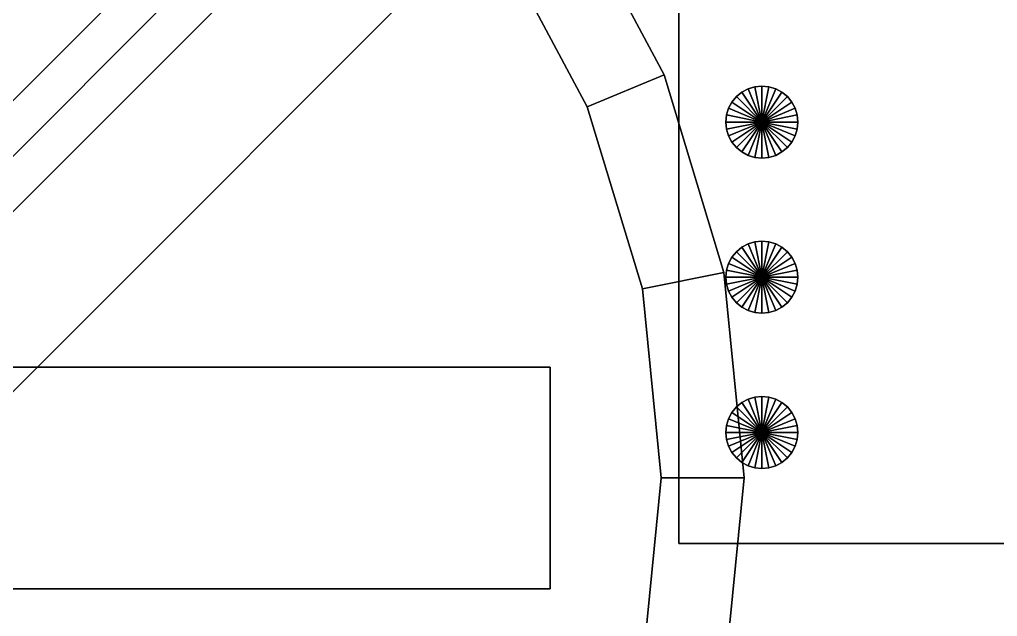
# Model space of a CAD drawing. Extents: x -65 to 400, y -475 to 105.
# Drawn here: x -25.89 to -8.25, y -34.32 to -23.55 of the extents above; entities that cross this region are included whole.
import ezdxf

# ---------------------------------------------------------------- set-up
doc = ezdxf.new("R2010")
doc.units = 0
for name, color, linetype in [('DRONE_ELECTRONICS', 3, 'CONTINUOUS'), ('DRONE_FRAME', 8, 'CONTINUOUS'), ('DRONE_MOTORS', 1, 'CONTINUOUS'), ('GROUND', 8, 'CONTINUOUS'), ('POWER', 1, 'CONTINUOUS')]:
    doc.layers.add(name, color=color, linetype=linetype)

msp = doc.modelspace()

# ---------------------------------------------------------------- linework, layer by layer
at = {"layer": 'DRONE_ELECTRONICS'}
for points in [[(-14, -33, 9), (14, -33, 9), (14, -15, 9), (-14, -15, 9)], [(-14, -33, 10.6), (14, -33, 10.6), (14, -15, 10.6), (-14, -15, 10.6)], [(-14, -15, 9), (-14, -33, 9), (-14, -33, 10.6), (-14, -15, 10.6)], [(-14, -33, 9), (14, -33, 9), (14, -33, 10.6), (-14, -33, 10.6)]]:
    msp.add_3dface(points, dxfattribs=at)
at = {"layer": 'DRONE_FRAME'}
for points in [[(2.121, -2.121), (-29.699, -33.941), (-33.941, -29.699), (-2.121, 2.121)], [(2.121, -2.121, 2.3), (-29.699, -33.941, 2.3), (-33.941, -29.699, 2.3), (-2.121, 2.121, 2.3)], [(-33.941, -29.699), (-2.121, 2.121), (-2.121, 2.121, 2.3), (-33.941, -29.699, 2.3)], [(2.121, -2.121), (-29.699, -33.941), (-29.699, -33.941, 2.3), (2.121, -2.121, 2.3)], [(-14.266, -24.549), (-16.022, -21.264), (-17.269, -22.098), (-15.652, -25.123)], [(-14.266, -24.549, 23), (-16.022, -21.264, 23), (-17.269, -22.098, 23), (-15.652, -25.123, 23)], [(-14.266, -24.549), (-16.022, -21.264), (-16.022, -21.264, 23), (-14.266, -24.549, 23)], [(-15.652, -25.123), (-17.269, -22.098), (-17.269, -22.098, 23), (-15.652, -25.123, 23)], [(-13.185, -28.113), (-14.266, -24.549), (-15.652, -25.123), (-14.656, -28.406)], [(-13.185, -28.113, 23), (-14.266, -24.549, 23), (-15.652, -25.123, 23), (-14.656, -28.406, 23)], [(-13.185, -28.113), (-14.266, -24.549), (-14.266, -24.549, 23), (-13.185, -28.113, 23)], [(-14.656, -28.406), (-15.652, -25.123), (-15.652, -25.123, 23), (-14.656, -28.406, 23)], [(-12.82, -31.82), (-13.185, -28.113), (-14.656, -28.406), (-14.32, -31.82)], [(-12.82, -31.82, 23), (-13.185, -28.113, 23), (-14.656, -28.406, 23), (-14.32, -31.82, 23)], [(-12.82, -31.82), (-13.185, -28.113), (-13.185, -28.113, 23), (-12.82, -31.82, 23)], [(-14.32, -31.82), (-14.656, -28.406), (-14.656, -28.406, 23), (-14.32, -31.82, 23)], [(-13.185, -35.527), (-12.82, -31.82), (-14.32, -31.82), (-14.656, -35.234)], [(-13.185, -35.527, 23), (-12.82, -31.82, 23), (-14.32, -31.82, 23), (-14.656, -35.234, 23)], [(-14.656, -35.234), (-14.32, -31.82), (-14.32, -31.82, 23), (-14.656, -35.234, 23)], [(-13.185, -35.527), (-12.82, -31.82), (-12.82, -31.82, 23), (-13.185, -35.527, 23)]]:
    msp.add_3dface(points, dxfattribs=at)
at = {"layer": 'DRONE_MOTORS'}
for points in [[(-47.32, -33.82, 20), (-16.32, -33.82, 20), (-16.32, -29.82, 20), (-47.32, -29.82, 20)], [(-47.32, -33.82, 20.8), (-16.32, -33.82, 20.8), (-16.32, -29.82, 20.8), (-47.32, -29.82, 20.8)], [(-16.32, -29.82, 20), (-47.32, -29.82, 20), (-47.32, -29.82, 20.8), (-16.32, -29.82, 20.8)], [(-16.32, -33.82, 20), (-16.32, -29.82, 20), (-16.32, -29.82, 20.8), (-16.32, -33.82, 20.8)], [(-47.32, -33.82, 20), (-16.32, -33.82, 20), (-16.32, -33.82, 20.8), (-47.32, -33.82, 20.8)]]:
    msp.add_3dface(points, dxfattribs=at)
at = {"layer": 'GROUND'}
msp.add_line((-30.82, -31.82, 3), (-8.546, -9.546, 4), dxfattribs=at)
at = {"layer": 'POWER'}
for p, q in [((-32.82, -31.82, 3), (-10.546, -9.546, 4)), ((-31.82, -31.82, 3), (-9.546, -9.546, 4))]:
    msp.add_line(p, q, dxfattribs=at)
for points in [[(-12.861, -24.86, 10.6), (-12.96, -24.94, 10.6), (-12.96, -24.94, 11.6), (-12.861, -24.86, 11.6)], [(-12.861, -24.86, 10.6), (-12.96, -24.94, 10.6), (-12.5, -25.4, 10.6)], [(-12.861, -24.86, 11.6), (-12.96, -24.94, 11.6), (-12.5, -25.4, 11.6)], [(-12.749, -24.799, 10.6), (-12.861, -24.86, 10.6), (-12.861, -24.86, 11.6), (-12.749, -24.799, 11.6)], [(-12.749, -24.799, 10.6), (-12.861, -24.86, 10.6), (-12.5, -25.4, 10.6)], [(-12.749, -24.799, 11.6), (-12.861, -24.86, 11.6), (-12.5, -25.4, 11.6)], [(-12.627, -24.762, 10.6), (-12.749, -24.799, 10.6), (-12.749, -24.799, 11.6), (-12.627, -24.762, 11.6)], [(-12.627, -24.762, 10.6), (-12.749, -24.799, 10.6), (-12.5, -25.4, 10.6)], [(-12.627, -24.762, 11.6), (-12.749, -24.799, 11.6), (-12.5, -25.4, 11.6)], [(-12.5, -24.75, 10.6), (-12.627, -24.762, 10.6), (-12.627, -24.762, 11.6), (-12.5, -24.75, 11.6)], [(-12.5, -24.75, 10.6), (-12.627, -24.762, 10.6), (-12.5, -25.4, 10.6)], [(-12.5, -24.75, 11.6), (-12.627, -24.762, 11.6), (-12.5, -25.4, 11.6)], [(-12.373, -24.762, 10.6), (-12.5, -24.75, 10.6), (-12.5, -24.75, 11.6), (-12.373, -24.762, 11.6)], [(-12.373, -24.762, 10.6), (-12.5, -24.75, 10.6), (-12.5, -25.4, 10.6)], [(-12.373, -24.762, 11.6), (-12.5, -24.75, 11.6), (-12.5, -25.4, 11.6)], [(-12.251, -24.799, 10.6), (-12.373, -24.762, 10.6), (-12.5, -25.4, 10.6)], [(-12.251, -24.799, 11.6), (-12.373, -24.762, 11.6), (-12.5, -25.4, 11.6)], [(-12.139, -24.86, 10.6), (-12.251, -24.799, 10.6), (-12.5, -25.4, 10.6)], [(-12.139, -24.86, 11.6), (-12.251, -24.799, 11.6), (-12.5, -25.4, 11.6)], [(-12.04, -24.94, 10.6), (-12.139, -24.86, 10.6), (-12.5, -25.4, 10.6)], [(-12.04, -24.94, 11.6), (-12.139, -24.86, 11.6), (-12.5, -25.4, 11.6)], [(-12.251, -24.799, 10.6), (-12.373, -24.762, 10.6), (-12.373, -24.762, 11.6), (-12.251, -24.799, 11.6)], [(-12.139, -24.86, 10.6), (-12.251, -24.799, 10.6), (-12.251, -24.799, 11.6), (-12.139, -24.86, 11.6)], [(-12.04, -24.94, 10.6), (-12.139, -24.86, 10.6), (-12.139, -24.86, 11.6), (-12.04, -24.94, 11.6)], [(-13.04, -25.039, 10.6), (-13.101, -25.151, 10.6), (-13.101, -25.151, 11.6), (-13.04, -25.039, 11.6)], [(-13.04, -25.039, 10.6), (-13.101, -25.151, 10.6), (-12.5, -25.4, 10.6)], [(-13.04, -25.039, 11.6), (-13.101, -25.151, 11.6), (-12.5, -25.4, 11.6)], [(-12.96, -24.94, 10.6), (-13.04, -25.039, 10.6), (-13.04, -25.039, 11.6), (-12.96, -24.94, 11.6)], [(-12.96, -24.94, 10.6), (-13.04, -25.039, 10.6), (-12.5, -25.4, 10.6)], [(-12.96, -24.94, 11.6), (-13.04, -25.039, 11.6), (-12.5, -25.4, 11.6)], [(-11.96, -25.039, 10.6), (-12.04, -24.94, 10.6), (-12.5, -25.4, 10.6)], [(-11.96, -25.039, 11.6), (-12.04, -24.94, 11.6), (-12.5, -25.4, 11.6)], [(-11.899, -25.151, 10.6), (-11.96, -25.039, 10.6), (-12.5, -25.4, 10.6)], [(-11.899, -25.151, 11.6), (-11.96, -25.039, 11.6), (-12.5, -25.4, 11.6)], [(-11.96, -25.039, 10.6), (-12.04, -24.94, 10.6), (-12.04, -24.94, 11.6), (-11.96, -25.039, 11.6)], [(-11.899, -25.151, 10.6), (-11.96, -25.039, 10.6), (-11.96, -25.039, 11.6), (-11.899, -25.151, 11.6)], [(-13.101, -25.151, 10.6), (-13.138, -25.273, 10.6), (-13.138, -25.273, 11.6), (-13.101, -25.151, 11.6)], [(-13.101, -25.151, 10.6), (-13.138, -25.273, 10.6), (-12.5, -25.4, 10.6)], [(-13.101, -25.151, 11.6), (-13.138, -25.273, 11.6), (-12.5, -25.4, 11.6)], [(-11.862, -25.273, 10.6), (-11.899, -25.151, 10.6), (-12.5, -25.4, 10.6)], [(-11.862, -25.273, 11.6), (-11.899, -25.151, 11.6), (-12.5, -25.4, 11.6)], [(-11.862, -25.273, 10.6), (-11.899, -25.151, 10.6), (-11.899, -25.151, 11.6), (-11.862, -25.273, 11.6)], [(-13.138, -25.273, 10.6), (-13.15, -25.4, 10.6), (-13.15, -25.4, 11.6), (-13.138, -25.273, 11.6)], [(-13.138, -25.273, 10.6), (-13.15, -25.4, 10.6), (-12.5, -25.4, 10.6)], [(-13.138, -25.273, 11.6), (-13.15, -25.4, 11.6), (-12.5, -25.4, 11.6)], [(-13.15, -25.4, 10.6), (-13.138, -25.527, 10.6), (-13.138, -25.527, 11.6), (-13.15, -25.4, 11.6)], [(-13.15, -25.4, 10.6), (-13.138, -25.527, 10.6), (-12.5, -25.4, 10.6)], [(-13.15, -25.4, 11.6), (-13.138, -25.527, 11.6), (-12.5, -25.4, 11.6)], [(-13.138, -25.527, 10.6), (-13.101, -25.649, 10.6), (-12.5, -25.4, 10.6)], [(-13.138, -25.527, 11.6), (-13.101, -25.649, 11.6), (-12.5, -25.4, 11.6)], [(-13.101, -25.649, 10.6), (-13.04, -25.761, 10.6), (-12.5, -25.4, 10.6)], [(-13.101, -25.649, 11.6), (-13.04, -25.761, 11.6), (-12.5, -25.4, 11.6)], [(-13.04, -25.761, 10.6), (-12.96, -25.86, 10.6), (-12.5, -25.4, 10.6)], [(-13.04, -25.761, 11.6), (-12.96, -25.86, 11.6), (-12.5, -25.4, 11.6)], [(-12.96, -25.86, 10.6), (-12.861, -25.94, 10.6), (-12.5, -25.4, 10.6)], [(-12.96, -25.86, 11.6), (-12.861, -25.94, 11.6), (-12.5, -25.4, 11.6)], [(-12.861, -25.94, 10.6), (-12.749, -26.001, 10.6), (-12.5, -25.4, 10.6)], [(-12.861, -25.94, 11.6), (-12.749, -26.001, 11.6), (-12.5, -25.4, 11.6)], [(-12.749, -26.001, 10.6), (-12.627, -26.038, 10.6), (-12.5, -25.4, 10.6)], [(-12.749, -26.001, 11.6), (-12.627, -26.038, 11.6), (-12.5, -25.4, 11.6)], [(-12.627, -26.038, 10.6), (-12.5, -26.05, 10.6), (-12.5, -25.4, 10.6)], [(-12.627, -26.038, 11.6), (-12.5, -26.05, 11.6), (-12.5, -25.4, 11.6)], [(-11.85, -25.4, 10.6), (-11.862, -25.273, 10.6), (-12.5, -25.4, 10.6)], [(-11.85, -25.4, 11.6), (-11.862, -25.273, 11.6), (-12.5, -25.4, 11.6)], [(-12.5, -26.05, 10.6), (-12.373, -26.038, 10.6), (-12.5, -25.4, 10.6)], [(-12.5, -26.05, 11.6), (-12.373, -26.038, 11.6), (-12.5, -25.4, 11.6)], [(-12.373, -26.038, 10.6), (-12.251, -26.001, 10.6), (-12.5, -25.4, 10.6)], [(-12.373, -26.038, 11.6), (-12.251, -26.001, 11.6), (-12.5, -25.4, 11.6)], [(-12.251, -26.001, 10.6), (-12.139, -25.94, 10.6), (-12.5, -25.4, 10.6)], [(-12.251, -26.001, 11.6), (-12.139, -25.94, 11.6), (-12.5, -25.4, 11.6)], [(-12.139, -25.94, 10.6), (-12.04, -25.86, 10.6), (-12.5, -25.4, 10.6)], [(-12.139, -25.94, 11.6), (-12.04, -25.86, 11.6), (-12.5, -25.4, 11.6)], [(-12.04, -25.86, 10.6), (-11.96, -25.761, 10.6), (-12.5, -25.4, 10.6)], [(-12.04, -25.86, 11.6), (-11.96, -25.761, 11.6), (-12.5, -25.4, 11.6)], [(-11.96, -25.761, 10.6), (-11.899, -25.649, 10.6), (-12.5, -25.4, 10.6)], [(-11.96, -25.761, 11.6), (-11.899, -25.649, 11.6), (-12.5, -25.4, 11.6)], [(-11.899, -25.649, 10.6), (-11.862, -25.527, 10.6), (-12.5, -25.4, 10.6)], [(-11.899, -25.649, 11.6), (-11.862, -25.527, 11.6), (-12.5, -25.4, 11.6)], [(-11.862, -25.527, 10.6), (-11.85, -25.4, 10.6), (-12.5, -25.4, 10.6)], [(-11.862, -25.527, 11.6), (-11.85, -25.4, 11.6), (-12.5, -25.4, 11.6)], [(-11.85, -25.4, 10.6), (-11.862, -25.273, 10.6), (-11.862, -25.273, 11.6), (-11.85, -25.4, 11.6)], [(-11.862, -25.527, 10.6), (-11.85, -25.4, 10.6), (-11.85, -25.4, 11.6), (-11.862, -25.527, 11.6)], [(-13.138, -25.527, 10.6), (-13.101, -25.649, 10.6), (-13.101, -25.649, 11.6), (-13.138, -25.527, 11.6)], [(-11.899, -25.649, 10.6), (-11.862, -25.527, 10.6), (-11.862, -25.527, 11.6), (-11.899, -25.649, 11.6)], [(-13.101, -25.649, 10.6), (-13.04, -25.761, 10.6), (-13.04, -25.761, 11.6), (-13.101, -25.649, 11.6)], [(-11.96, -25.761, 10.6), (-11.899, -25.649, 10.6), (-11.899, -25.649, 11.6), (-11.96, -25.761, 11.6)], [(-13.04, -25.761, 10.6), (-12.96, -25.86, 10.6), (-12.96, -25.86, 11.6), (-13.04, -25.761, 11.6)], [(-12.96, -25.86, 10.6), (-12.861, -25.94, 10.6), (-12.861, -25.94, 11.6), (-12.96, -25.86, 11.6)], [(-12.139, -25.94, 10.6), (-12.04, -25.86, 10.6), (-12.04, -25.86, 11.6), (-12.139, -25.94, 11.6)], [(-12.04, -25.86, 10.6), (-11.96, -25.761, 10.6), (-11.96, -25.761, 11.6), (-12.04, -25.86, 11.6)], [(-12.861, -25.94, 10.6), (-12.749, -26.001, 10.6), (-12.749, -26.001, 11.6), (-12.861, -25.94, 11.6)], [(-12.749, -26.001, 10.6), (-12.627, -26.038, 10.6), (-12.627, -26.038, 11.6), (-12.749, -26.001, 11.6)], [(-12.627, -26.038, 10.6), (-12.5, -26.05, 10.6), (-12.5, -26.05, 11.6), (-12.627, -26.038, 11.6)], [(-12.5, -26.05, 10.6), (-12.373, -26.038, 10.6), (-12.373, -26.038, 11.6), (-12.5, -26.05, 11.6)], [(-12.373, -26.038, 10.6), (-12.251, -26.001, 10.6), (-12.251, -26.001, 11.6), (-12.373, -26.038, 11.6)], [(-12.251, -26.001, 10.6), (-12.139, -25.94, 10.6), (-12.139, -25.94, 11.6), (-12.251, -26.001, 11.6)], [(-12.861, -27.66, 10.6), (-12.96, -27.74, 10.6), (-12.96, -27.74, 11.6), (-12.861, -27.66, 11.6)], [(-12.861, -27.66, 10.6), (-12.96, -27.74, 10.6), (-12.5, -28.2, 10.6)], [(-12.861, -27.66, 11.6), (-12.96, -27.74, 11.6), (-12.5, -28.2, 11.6)], [(-12.749, -27.599, 10.6), (-12.861, -27.66, 10.6), (-12.861, -27.66, 11.6), (-12.749, -27.599, 11.6)], [(-12.749, -27.599, 10.6), (-12.861, -27.66, 10.6), (-12.5, -28.2, 10.6)], [(-12.749, -27.599, 11.6), (-12.861, -27.66, 11.6), (-12.5, -28.2, 11.6)], [(-12.627, -27.562, 10.6), (-12.749, -27.599, 10.6), (-12.749, -27.599, 11.6), (-12.627, -27.562, 11.6)], [(-12.627, -27.562, 10.6), (-12.749, -27.599, 10.6), (-12.5, -28.2, 10.6)], [(-12.627, -27.562, 11.6), (-12.749, -27.599, 11.6), (-12.5, -28.2, 11.6)], [(-12.5, -27.55, 10.6), (-12.627, -27.562, 10.6), (-12.627, -27.562, 11.6), (-12.5, -27.55, 11.6)], [(-12.5, -27.55, 10.6), (-12.627, -27.562, 10.6), (-12.5, -28.2, 10.6)], [(-12.5, -27.55, 11.6), (-12.627, -27.562, 11.6), (-12.5, -28.2, 11.6)], [(-12.373, -27.562, 10.6), (-12.5, -27.55, 10.6), (-12.5, -27.55, 11.6), (-12.373, -27.562, 11.6)], [(-12.373, -27.562, 10.6), (-12.5, -27.55, 10.6), (-12.5, -28.2, 10.6)], [(-12.373, -27.562, 11.6), (-12.5, -27.55, 11.6), (-12.5, -28.2, 11.6)], [(-12.251, -27.599, 10.6), (-12.373, -27.562, 10.6), (-12.5, -28.2, 10.6)], [(-12.251, -27.599, 11.6), (-12.373, -27.562, 11.6), (-12.5, -28.2, 11.6)], [(-12.139, -27.66, 10.6), (-12.251, -27.599, 10.6), (-12.5, -28.2, 10.6)], [(-12.139, -27.66, 11.6), (-12.251, -27.599, 11.6), (-12.5, -28.2, 11.6)], [(-12.04, -27.74, 10.6), (-12.139, -27.66, 10.6), (-12.5, -28.2, 10.6)], [(-12.04, -27.74, 11.6), (-12.139, -27.66, 11.6), (-12.5, -28.2, 11.6)], [(-12.251, -27.599, 10.6), (-12.373, -27.562, 10.6), (-12.373, -27.562, 11.6), (-12.251, -27.599, 11.6)], [(-12.139, -27.66, 10.6), (-12.251, -27.599, 10.6), (-12.251, -27.599, 11.6), (-12.139, -27.66, 11.6)], [(-12.04, -27.74, 10.6), (-12.139, -27.66, 10.6), (-12.139, -27.66, 11.6), (-12.04, -27.74, 11.6)], [(-13.04, -27.839, 10.6), (-13.101, -27.951, 10.6), (-13.101, -27.951, 11.6), (-13.04, -27.839, 11.6)], [(-13.04, -27.839, 10.6), (-13.101, -27.951, 10.6), (-12.5, -28.2, 10.6)], [(-13.04, -27.839, 11.6), (-13.101, -27.951, 11.6), (-12.5, -28.2, 11.6)], [(-12.96, -27.74, 10.6), (-13.04, -27.839, 10.6), (-13.04, -27.839, 11.6), (-12.96, -27.74, 11.6)], [(-12.96, -27.74, 10.6), (-13.04, -27.839, 10.6), (-12.5, -28.2, 10.6)], [(-12.96, -27.74, 11.6), (-13.04, -27.839, 11.6), (-12.5, -28.2, 11.6)], [(-11.96, -27.839, 10.6), (-12.04, -27.74, 10.6), (-12.5, -28.2, 10.6)], [(-11.96, -27.839, 11.6), (-12.04, -27.74, 11.6), (-12.5, -28.2, 11.6)], [(-11.899, -27.951, 10.6), (-11.96, -27.839, 10.6), (-12.5, -28.2, 10.6)], [(-11.899, -27.951, 11.6), (-11.96, -27.839, 11.6), (-12.5, -28.2, 11.6)], [(-11.96, -27.839, 10.6), (-12.04, -27.74, 10.6), (-12.04, -27.74, 11.6), (-11.96, -27.839, 11.6)], [(-11.899, -27.951, 10.6), (-11.96, -27.839, 10.6), (-11.96, -27.839, 11.6), (-11.899, -27.951, 11.6)], [(-13.101, -27.951, 10.6), (-13.138, -28.073, 10.6), (-13.138, -28.073, 11.6), (-13.101, -27.951, 11.6)], [(-13.101, -27.951, 10.6), (-13.138, -28.073, 10.6), (-12.5, -28.2, 10.6)], [(-13.101, -27.951, 11.6), (-13.138, -28.073, 11.6), (-12.5, -28.2, 11.6)], [(-11.862, -28.073, 10.6), (-11.899, -27.951, 10.6), (-12.5, -28.2, 10.6)], [(-11.862, -28.073, 11.6), (-11.899, -27.951, 11.6), (-12.5, -28.2, 11.6)], [(-11.862, -28.073, 10.6), (-11.899, -27.951, 10.6), (-11.899, -27.951, 11.6), (-11.862, -28.073, 11.6)], [(-13.138, -28.073, 10.6), (-13.15, -28.2, 10.6), (-13.15, -28.2, 11.6), (-13.138, -28.073, 11.6)], [(-13.138, -28.073, 10.6), (-13.15, -28.2, 10.6), (-12.5, -28.2, 10.6)], [(-13.138, -28.073, 11.6), (-13.15, -28.2, 11.6), (-12.5, -28.2, 11.6)], [(-13.15, -28.2, 10.6), (-13.138, -28.327, 10.6), (-13.138, -28.327, 11.6), (-13.15, -28.2, 11.6)], [(-13.15, -28.2, 10.6), (-13.138, -28.327, 10.6), (-12.5, -28.2, 10.6)], [(-13.15, -28.2, 11.6), (-13.138, -28.327, 11.6), (-12.5, -28.2, 11.6)], [(-13.138, -28.327, 10.6), (-13.101, -28.449, 10.6), (-12.5, -28.2, 10.6)], [(-13.138, -28.327, 11.6), (-13.101, -28.449, 11.6), (-12.5, -28.2, 11.6)], [(-13.101, -28.449, 10.6), (-13.04, -28.561, 10.6), (-12.5, -28.2, 10.6)], [(-13.101, -28.449, 11.6), (-13.04, -28.561, 11.6), (-12.5, -28.2, 11.6)], [(-13.04, -28.561, 10.6), (-12.96, -28.66, 10.6), (-12.5, -28.2, 10.6)], [(-13.04, -28.561, 11.6), (-12.96, -28.66, 11.6), (-12.5, -28.2, 11.6)], [(-12.96, -28.66, 10.6), (-12.861, -28.74, 10.6), (-12.5, -28.2, 10.6)], [(-12.96, -28.66, 11.6), (-12.861, -28.74, 11.6), (-12.5, -28.2, 11.6)], [(-12.861, -28.74, 10.6), (-12.749, -28.801, 10.6), (-12.5, -28.2, 10.6)], [(-12.861, -28.74, 11.6), (-12.749, -28.801, 11.6), (-12.5, -28.2, 11.6)], [(-12.749, -28.801, 10.6), (-12.627, -28.838, 10.6), (-12.5, -28.2, 10.6)], [(-12.749, -28.801, 11.6), (-12.627, -28.838, 11.6), (-12.5, -28.2, 11.6)], [(-12.627, -28.838, 10.6), (-12.5, -28.85, 10.6), (-12.5, -28.2, 10.6)], [(-12.627, -28.838, 11.6), (-12.5, -28.85, 11.6), (-12.5, -28.2, 11.6)], [(-11.85, -28.2, 10.6), (-11.862, -28.073, 10.6), (-12.5, -28.2, 10.6)], [(-11.85, -28.2, 11.6), (-11.862, -28.073, 11.6), (-12.5, -28.2, 11.6)], [(-12.5, -28.85, 10.6), (-12.373, -28.838, 10.6), (-12.5, -28.2, 10.6)], [(-12.5, -28.85, 11.6), (-12.373, -28.838, 11.6), (-12.5, -28.2, 11.6)], [(-12.373, -28.838, 10.6), (-12.251, -28.801, 10.6), (-12.5, -28.2, 10.6)], [(-12.373, -28.838, 11.6), (-12.251, -28.801, 11.6), (-12.5, -28.2, 11.6)], [(-12.251, -28.801, 10.6), (-12.139, -28.74, 10.6), (-12.5, -28.2, 10.6)], [(-12.251, -28.801, 11.6), (-12.139, -28.74, 11.6), (-12.5, -28.2, 11.6)], [(-12.139, -28.74, 10.6), (-12.04, -28.66, 10.6), (-12.5, -28.2, 10.6)], [(-12.139, -28.74, 11.6), (-12.04, -28.66, 11.6), (-12.5, -28.2, 11.6)], [(-12.04, -28.66, 10.6), (-11.96, -28.561, 10.6), (-12.5, -28.2, 10.6)], [(-12.04, -28.66, 11.6), (-11.96, -28.561, 11.6), (-12.5, -28.2, 11.6)], [(-11.96, -28.561, 10.6), (-11.899, -28.449, 10.6), (-12.5, -28.2, 10.6)], [(-11.96, -28.561, 11.6), (-11.899, -28.449, 11.6), (-12.5, -28.2, 11.6)], [(-11.899, -28.449, 10.6), (-11.862, -28.327, 10.6), (-12.5, -28.2, 10.6)], [(-11.899, -28.449, 11.6), (-11.862, -28.327, 11.6), (-12.5, -28.2, 11.6)], [(-11.862, -28.327, 10.6), (-11.85, -28.2, 10.6), (-12.5, -28.2, 10.6)], [(-11.862, -28.327, 11.6), (-11.85, -28.2, 11.6), (-12.5, -28.2, 11.6)], [(-11.85, -28.2, 10.6), (-11.862, -28.073, 10.6), (-11.862, -28.073, 11.6), (-11.85, -28.2, 11.6)], [(-11.862, -28.327, 10.6), (-11.85, -28.2, 10.6), (-11.85, -28.2, 11.6), (-11.862, -28.327, 11.6)], [(-13.138, -28.327, 10.6), (-13.101, -28.449, 10.6), (-13.101, -28.449, 11.6), (-13.138, -28.327, 11.6)], [(-11.899, -28.449, 10.6), (-11.862, -28.327, 10.6), (-11.862, -28.327, 11.6), (-11.899, -28.449, 11.6)], [(-13.101, -28.449, 10.6), (-13.04, -28.561, 10.6), (-13.04, -28.561, 11.6), (-13.101, -28.449, 11.6)], [(-13.04, -28.561, 10.6), (-12.96, -28.66, 10.6), (-12.96, -28.66, 11.6), (-13.04, -28.561, 11.6)], [(-12.04, -28.66, 10.6), (-11.96, -28.561, 10.6), (-11.96, -28.561, 11.6), (-12.04, -28.66, 11.6)], [(-11.96, -28.561, 10.6), (-11.899, -28.449, 10.6), (-11.899, -28.449, 11.6), (-11.96, -28.561, 11.6)], [(-12.96, -28.66, 10.6), (-12.861, -28.74, 10.6), (-12.861, -28.74, 11.6), (-12.96, -28.66, 11.6)], [(-12.861, -28.74, 10.6), (-12.749, -28.801, 10.6), (-12.749, -28.801, 11.6), (-12.861, -28.74, 11.6)], [(-12.251, -28.801, 10.6), (-12.139, -28.74, 10.6), (-12.139, -28.74, 11.6), (-12.251, -28.801, 11.6)], [(-12.139, -28.74, 10.6), (-12.04, -28.66, 10.6), (-12.04, -28.66, 11.6), (-12.139, -28.74, 11.6)], [(-12.749, -28.801, 10.6), (-12.627, -28.838, 10.6), (-12.627, -28.838, 11.6), (-12.749, -28.801, 11.6)], [(-12.627, -28.838, 10.6), (-12.5, -28.85, 10.6), (-12.5, -28.85, 11.6), (-12.627, -28.838, 11.6)], [(-12.5, -28.85, 10.6), (-12.373, -28.838, 10.6), (-12.373, -28.838, 11.6), (-12.5, -28.85, 11.6)], [(-12.373, -28.838, 10.6), (-12.251, -28.801, 10.6), (-12.251, -28.801, 11.6), (-12.373, -28.838, 11.6)], [(-12.861, -30.46, 10.6), (-12.96, -30.54, 10.6), (-12.96, -30.54, 11.6), (-12.861, -30.46, 11.6)], [(-12.861, -30.46, 10.6), (-12.96, -30.54, 10.6), (-12.5, -31, 10.6)], [(-12.861, -30.46, 11.6), (-12.96, -30.54, 11.6), (-12.5, -31, 11.6)], [(-12.749, -30.399, 10.6), (-12.861, -30.46, 10.6), (-12.861, -30.46, 11.6), (-12.749, -30.399, 11.6)], [(-12.749, -30.399, 10.6), (-12.861, -30.46, 10.6), (-12.5, -31, 10.6)], [(-12.749, -30.399, 11.6), (-12.861, -30.46, 11.6), (-12.5, -31, 11.6)], [(-12.627, -30.362, 10.6), (-12.749, -30.399, 10.6), (-12.749, -30.399, 11.6), (-12.627, -30.362, 11.6)], [(-12.627, -30.362, 10.6), (-12.749, -30.399, 10.6), (-12.5, -31, 10.6)], [(-12.627, -30.362, 11.6), (-12.749, -30.399, 11.6), (-12.5, -31, 11.6)], [(-12.5, -30.35, 10.6), (-12.627, -30.362, 10.6), (-12.627, -30.362, 11.6), (-12.5, -30.35, 11.6)], [(-12.5, -30.35, 10.6), (-12.627, -30.362, 10.6), (-12.5, -31, 10.6)], [(-12.5, -30.35, 11.6), (-12.627, -30.362, 11.6), (-12.5, -31, 11.6)], [(-12.373, -30.362, 10.6), (-12.5, -30.35, 10.6), (-12.5, -30.35, 11.6), (-12.373, -30.362, 11.6)], [(-12.373, -30.362, 10.6), (-12.5, -30.35, 10.6), (-12.5, -31, 10.6)], [(-12.373, -30.362, 11.6), (-12.5, -30.35, 11.6), (-12.5, -31, 11.6)], [(-12.251, -30.399, 10.6), (-12.373, -30.362, 10.6), (-12.5, -31, 10.6)], [(-12.251, -30.399, 11.6), (-12.373, -30.362, 11.6), (-12.5, -31, 11.6)], [(-12.139, -30.46, 10.6), (-12.251, -30.399, 10.6), (-12.5, -31, 10.6)], [(-12.139, -30.46, 11.6), (-12.251, -30.399, 11.6), (-12.5, -31, 11.6)], [(-12.04, -30.54, 10.6), (-12.139, -30.46, 10.6), (-12.5, -31, 10.6)], [(-12.04, -30.54, 11.6), (-12.139, -30.46, 11.6), (-12.5, -31, 11.6)], [(-12.251, -30.399, 10.6), (-12.373, -30.362, 10.6), (-12.373, -30.362, 11.6), (-12.251, -30.399, 11.6)], [(-12.139, -30.46, 10.6), (-12.251, -30.399, 10.6), (-12.251, -30.399, 11.6), (-12.139, -30.46, 11.6)], [(-12.04, -30.54, 10.6), (-12.139, -30.46, 10.6), (-12.139, -30.46, 11.6), (-12.04, -30.54, 11.6)], [(-13.04, -30.639, 10.6), (-13.101, -30.751, 10.6), (-13.101, -30.751, 11.6), (-13.04, -30.639, 11.6)], [(-13.04, -30.639, 10.6), (-13.101, -30.751, 10.6), (-12.5, -31, 10.6)], [(-13.04, -30.639, 11.6), (-13.101, -30.751, 11.6), (-12.5, -31, 11.6)], [(-12.96, -30.54, 10.6), (-13.04, -30.639, 10.6), (-13.04, -30.639, 11.6), (-12.96, -30.54, 11.6)], [(-12.96, -30.54, 10.6), (-13.04, -30.639, 10.6), (-12.5, -31, 10.6)], [(-12.96, -30.54, 11.6), (-13.04, -30.639, 11.6), (-12.5, -31, 11.6)], [(-11.96, -30.639, 10.6), (-12.04, -30.54, 10.6), (-12.5, -31, 10.6)], [(-11.96, -30.639, 11.6), (-12.04, -30.54, 11.6), (-12.5, -31, 11.6)], [(-11.899, -30.751, 10.6), (-11.96, -30.639, 10.6), (-12.5, -31, 10.6)], [(-11.899, -30.751, 11.6), (-11.96, -30.639, 11.6), (-12.5, -31, 11.6)], [(-11.96, -30.639, 10.6), (-12.04, -30.54, 10.6), (-12.04, -30.54, 11.6), (-11.96, -30.639, 11.6)], [(-11.899, -30.751, 10.6), (-11.96, -30.639, 10.6), (-11.96, -30.639, 11.6), (-11.899, -30.751, 11.6)], [(-13.138, -30.873, 10.6), (-13.15, -31, 10.6), (-13.15, -31, 11.6), (-13.138, -30.873, 11.6)], [(-13.138, -30.873, 10.6), (-13.15, -31, 10.6), (-12.5, -31, 10.6)], [(-13.138, -30.873, 11.6), (-13.15, -31, 11.6), (-12.5, -31, 11.6)], [(-13.101, -30.751, 10.6), (-13.138, -30.873, 10.6), (-13.138, -30.873, 11.6), (-13.101, -30.751, 11.6)], [(-13.101, -30.751, 10.6), (-13.138, -30.873, 10.6), (-12.5, -31, 10.6)], [(-13.101, -30.751, 11.6), (-13.138, -30.873, 11.6), (-12.5, -31, 11.6)], [(-11.862, -30.873, 10.6), (-11.899, -30.751, 10.6), (-12.5, -31, 10.6)], [(-11.862, -30.873, 11.6), (-11.899, -30.751, 11.6), (-12.5, -31, 11.6)], [(-11.85, -31, 10.6), (-11.862, -30.873, 10.6), (-12.5, -31, 10.6)], [(-11.85, -31, 11.6), (-11.862, -30.873, 11.6), (-12.5, -31, 11.6)], [(-11.862, -30.873, 10.6), (-11.899, -30.751, 10.6), (-11.899, -30.751, 11.6), (-11.862, -30.873, 11.6)], [(-11.85, -31, 10.6), (-11.862, -30.873, 10.6), (-11.862, -30.873, 11.6), (-11.85, -31, 11.6)], [(-13.15, -31, 10.6), (-13.138, -31.127, 10.6), (-13.138, -31.127, 11.6), (-13.15, -31, 11.6)], [(-13.15, -31, 10.6), (-13.138, -31.127, 10.6), (-12.5, -31, 10.6)], [(-13.15, -31, 11.6), (-13.138, -31.127, 11.6), (-12.5, -31, 11.6)], [(-13.138, -31.127, 10.6), (-13.101, -31.249, 10.6), (-12.5, -31, 10.6)], [(-13.138, -31.127, 11.6), (-13.101, -31.249, 11.6), (-12.5, -31, 11.6)], [(-13.101, -31.249, 10.6), (-13.04, -31.361, 10.6), (-12.5, -31, 10.6)], [(-13.101, -31.249, 11.6), (-13.04, -31.361, 11.6), (-12.5, -31, 11.6)], [(-13.04, -31.361, 10.6), (-12.96, -31.46, 10.6), (-12.5, -31, 10.6)], [(-13.04, -31.361, 11.6), (-12.96, -31.46, 11.6), (-12.5, -31, 11.6)], [(-12.96, -31.46, 10.6), (-12.861, -31.54, 10.6), (-12.5, -31, 10.6)], [(-12.96, -31.46, 11.6), (-12.861, -31.54, 11.6), (-12.5, -31, 11.6)], [(-12.861, -31.54, 10.6), (-12.749, -31.601, 10.6), (-12.5, -31, 10.6)], [(-12.861, -31.54, 11.6), (-12.749, -31.601, 11.6), (-12.5, -31, 11.6)], [(-12.749, -31.601, 10.6), (-12.627, -31.638, 10.6), (-12.5, -31, 10.6)], [(-12.749, -31.601, 11.6), (-12.627, -31.638, 11.6), (-12.5, -31, 11.6)], [(-12.627, -31.638, 10.6), (-12.5, -31.65, 10.6), (-12.5, -31, 10.6)], [(-12.627, -31.638, 11.6), (-12.5, -31.65, 11.6), (-12.5, -31, 11.6)], [(-12.5, -31.65, 10.6), (-12.373, -31.638, 10.6), (-12.5, -31, 10.6)], [(-12.5, -31.65, 11.6), (-12.373, -31.638, 11.6), (-12.5, -31, 11.6)], [(-12.373, -31.638, 10.6), (-12.251, -31.601, 10.6), (-12.5, -31, 10.6)], [(-12.373, -31.638, 11.6), (-12.251, -31.601, 11.6), (-12.5, -31, 11.6)], [(-12.251, -31.601, 10.6), (-12.139, -31.54, 10.6), (-12.5, -31, 10.6)], [(-12.251, -31.601, 11.6), (-12.139, -31.54, 11.6), (-12.5, -31, 11.6)], [(-12.139, -31.54, 10.6), (-12.04, -31.46, 10.6), (-12.5, -31, 10.6)], [(-12.139, -31.54, 11.6), (-12.04, -31.46, 11.6), (-12.5, -31, 11.6)], [(-12.04, -31.46, 10.6), (-11.96, -31.361, 10.6), (-12.5, -31, 10.6)], [(-12.04, -31.46, 11.6), (-11.96, -31.361, 11.6), (-12.5, -31, 11.6)], [(-11.96, -31.361, 10.6), (-11.899, -31.249, 10.6), (-12.5, -31, 10.6)], [(-11.96, -31.361, 11.6), (-11.899, -31.249, 11.6), (-12.5, -31, 11.6)], [(-11.899, -31.249, 10.6), (-11.862, -31.127, 10.6), (-12.5, -31, 10.6)], [(-11.899, -31.249, 11.6), (-11.862, -31.127, 11.6), (-12.5, -31, 11.6)], [(-11.862, -31.127, 10.6), (-11.85, -31, 10.6), (-12.5, -31, 10.6)], [(-11.862, -31.127, 11.6), (-11.85, -31, 11.6), (-12.5, -31, 11.6)], [(-11.862, -31.127, 10.6), (-11.85, -31, 10.6), (-11.85, -31, 11.6), (-11.862, -31.127, 11.6)], [(-13.138, -31.127, 10.6), (-13.101, -31.249, 10.6), (-13.101, -31.249, 11.6), (-13.138, -31.127, 11.6)], [(-11.899, -31.249, 10.6), (-11.862, -31.127, 10.6), (-11.862, -31.127, 11.6), (-11.899, -31.249, 11.6)], [(-13.101, -31.249, 10.6), (-13.04, -31.361, 10.6), (-13.04, -31.361, 11.6), (-13.101, -31.249, 11.6)], [(-13.04, -31.361, 10.6), (-12.96, -31.46, 10.6), (-12.96, -31.46, 11.6), (-13.04, -31.361, 11.6)], [(-12.04, -31.46, 10.6), (-11.96, -31.361, 10.6), (-11.96, -31.361, 11.6), (-12.04, -31.46, 11.6)], [(-11.96, -31.361, 10.6), (-11.899, -31.249, 10.6), (-11.899, -31.249, 11.6), (-11.96, -31.361, 11.6)], [(-12.96, -31.46, 10.6), (-12.861, -31.54, 10.6), (-12.861, -31.54, 11.6), (-12.96, -31.46, 11.6)], [(-12.861, -31.54, 10.6), (-12.749, -31.601, 10.6), (-12.749, -31.601, 11.6), (-12.861, -31.54, 11.6)], [(-12.251, -31.601, 10.6), (-12.139, -31.54, 10.6), (-12.139, -31.54, 11.6), (-12.251, -31.601, 11.6)], [(-12.139, -31.54, 10.6), (-12.04, -31.46, 10.6), (-12.04, -31.46, 11.6), (-12.139, -31.54, 11.6)], [(-12.749, -31.601, 10.6), (-12.627, -31.638, 10.6), (-12.627, -31.638, 11.6), (-12.749, -31.601, 11.6)], [(-12.627, -31.638, 10.6), (-12.5, -31.65, 10.6), (-12.5, -31.65, 11.6), (-12.627, -31.638, 11.6)], [(-12.5, -31.65, 10.6), (-12.373, -31.638, 10.6), (-12.373, -31.638, 11.6), (-12.5, -31.65, 11.6)], [(-12.373, -31.638, 10.6), (-12.251, -31.601, 10.6), (-12.251, -31.601, 11.6), (-12.373, -31.638, 11.6)]]:
    msp.add_3dface(points, dxfattribs=at)

doc.saveas('drawing.dxf')
